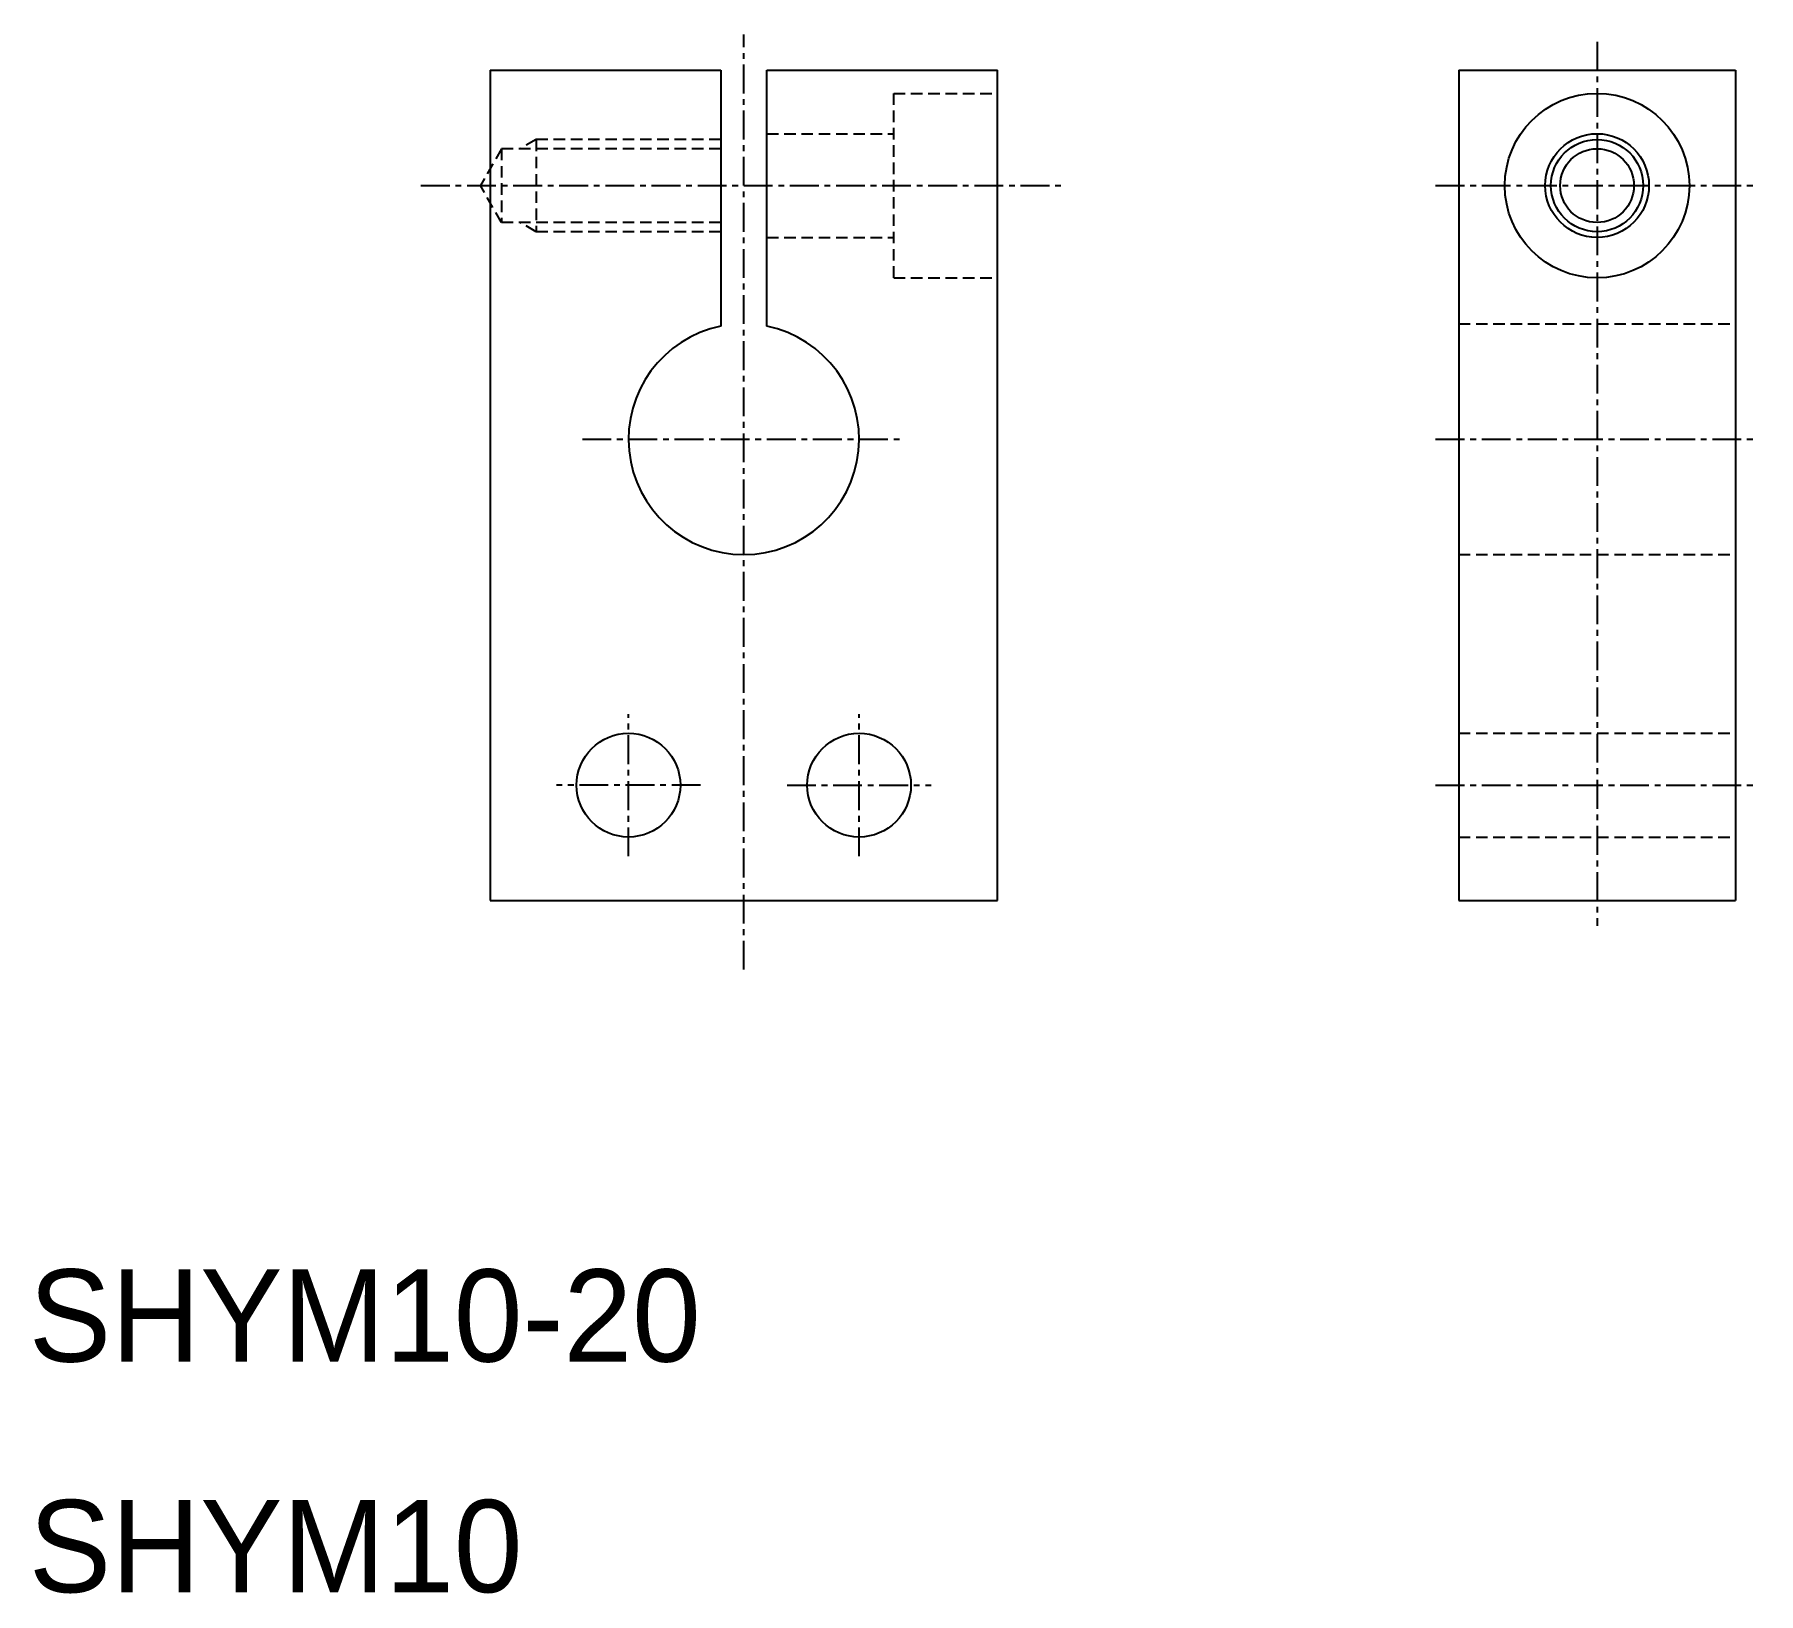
# Model space of a CAD drawing. Extents: x 10.2 to 85, y 9.9 to 77.6.
import ezdxf

# ---------------------------------------------------------------- set-up
doc = ezdxf.new("R2010")
doc.units = 0
doc.linetypes.add('CENTER', pattern=[2, 1.25, -0.25, 0.25, -0.25])
doc.linetypes.add('DASHED', pattern=[0.75, 0.5, -0.25])
doc.layers.get('0').update_dxf_attribs({"linetype": 'CONTINUOUS'})
doc.layers.add('CENTER', color=1, linetype='CENTER')

msp = doc.modelspace()

# ---------------------------------------------------------------- linework, layer by layer
at = {"color": 7, "linetype": 'CONTINUOUS'}
for p, q in [((30, 76), (30, 40)), ((30, 76), (40, 76)), ((40, 76), (40, 64.899)), ((42, 76), (52, 76)), ((42, 64.899), (42, 76)), ((52, 40), (52, 76)), ((72, 76), (72, 40)), ((72, 76), (84, 76)), ((84, 76), (84, 40)), ((42, 72.6), (42, 73)), ((42, 69.4), (42, 72.6)), ((42, 69), (42, 69.4)), ((30, 40), (52, 40)), ((72, 40), (84, 40))]:
    msp.add_line(p, q, dxfattribs=at)
at = {"color": 3, "linetype": 'DASHED'}
for p, q in [((47.5, 67), (47.5, 75)), ((47.5, 75), (52, 75)), ((30.5, 72.6), (29.576, 71)), ((40, 72.6), (30.5, 72.6)), ((30.5, 72.6), (30.5, 69.4)), ((32, 73), (31.307, 72.6)), ((32, 73), (32, 69)), ((40, 73), (32, 73)), ((42, 73.25), (47.5, 73.25)), ((30.5, 69.4), (29.576, 71)), ((40, 69.4), (30.5, 69.4)), ((32, 69), (31.307, 69.4)), ((40, 69), (32, 69)), ((42, 68.75), (47.5, 68.75)), ((47.5, 67), (52, 67)), ((72, 65), (84, 65)), ((72, 55), (84, 55)), ((72, 47.25), (84, 47.25)), ((72, 42.75), (84, 42.75))]:
    msp.add_line(p, q, dxfattribs=at)
at = {"color": 7, "linetype": 'CONTINUOUS'}
for centre, radius in [((78, 71), 4), ((78, 71), 2.25), ((78, 71), 1.6), ((36, 45), 2.25), ((46, 45), 2.25)]:
    msp.add_circle(centre, radius, dxfattribs=at)
at = {"color": 3, "linetype": 'CONTINUOUS'}
msp.add_circle((78, 71), 2, dxfattribs=at)
at = {"color": 7, "linetype": 'CONTINUOUS'}
msp.add_arc((41, 60), 5, 101.53696, 78.46304, dxfattribs=at)
at = {"layer": 'CENTER', "color": 1, "linetype": 'CENTER'}
for p, q in [((41, 37), (41, 77.554)), ((78, 77.229), (78, 38.897)), ((27, 71), (55, 71)), ((71, 71), (85, 71)), ((34, 60), (48, 60)), ((71, 60), (85, 60)), ((36, 41.916), (36, 48.084)), ((46, 41.916), (46, 48.084)), ((39.125, 45), (32.876, 45)), ((42.875, 45), (49.124, 45)), ((71, 45), (85, 45))]:
    msp.add_line(p, q, dxfattribs=at)

# ---------------------------------------------------------------- texts
at = {"color": 7, "linetype": 'CONTINUOUS'}
for s, p in [('SHYM10-20', (10, 20)), ('SHYM10', (10, 10))]:
    msp.add_text(s, height=4, dxfattribs=at).set_placement(p)

doc.saveas('drawing.dxf')
